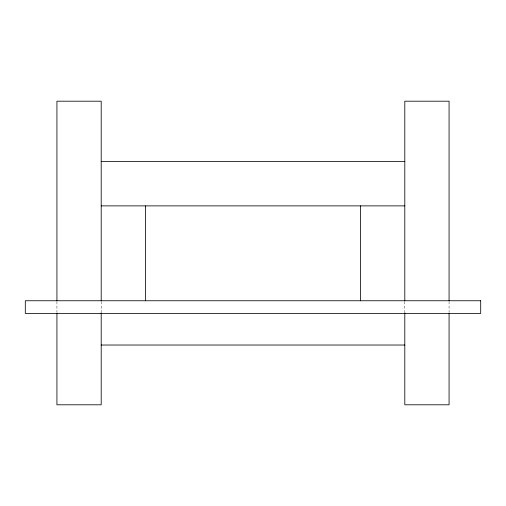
<?xml version="1.0" encoding="UTF-8"?>
<svg xmlns="http://www.w3.org/2000/svg" width="506" height="506" viewBox="0 0 506 506"><rect width="100%" height="100%" fill="white"/><g stroke="black" fill="none" stroke-linecap="round" stroke-linejoin="round"><path stroke-width="0.38" stroke-dasharray="2.53 1.9" d="M449.075 301.5L449.075 312.537M404.8 301.5L404.8 311.822M101.2 301.5L101.2 311.822M56.925 301.5L56.925 312.537"/><path stroke-width="0.76" d="M101.2 161.604L404.8 161.604M101.2 205.879L404.8 205.879M101.2 345.029L404.8 345.029M449.075 300.709L449.075 101.2L404.8 101.2L404.8 300.754M449.075 313.328L449.075 404.8L404.8 404.8L404.8 312.613M360.525 205.879L360.525 300.754M145.475 205.879L145.475 300.754M101.2 300.754L101.2 101.2L56.925 101.2L56.925 300.709M101.2 312.613L101.2 404.8L56.925 404.8L56.925 313.328M480.7 300.754L25.3 300.754L25.3 313.404L480.7 313.404L480.7 300.754"/></g></svg>
